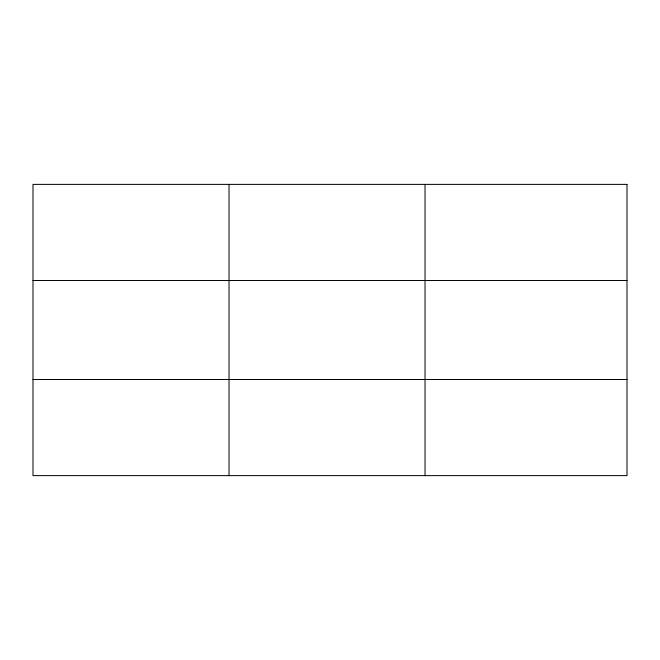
<?xml version="1.0" encoding="UTF-8"?>
<svg xmlns="http://www.w3.org/2000/svg" width="660" height="660" viewBox="0 0 660 660"><rect width="100%" height="100%" fill="white"/><g stroke="black" fill="none" stroke-linecap="round" stroke-linejoin="round"><path stroke-width="0.99" d="M229.02 184.379L229.02 475.621M425.04 184.379L425.04 475.621M33 280.492L627 280.492M33 379.508L627 379.508M627 184.379L627 475.621L33 475.621L33 184.379L627 184.379"/></g></svg>
